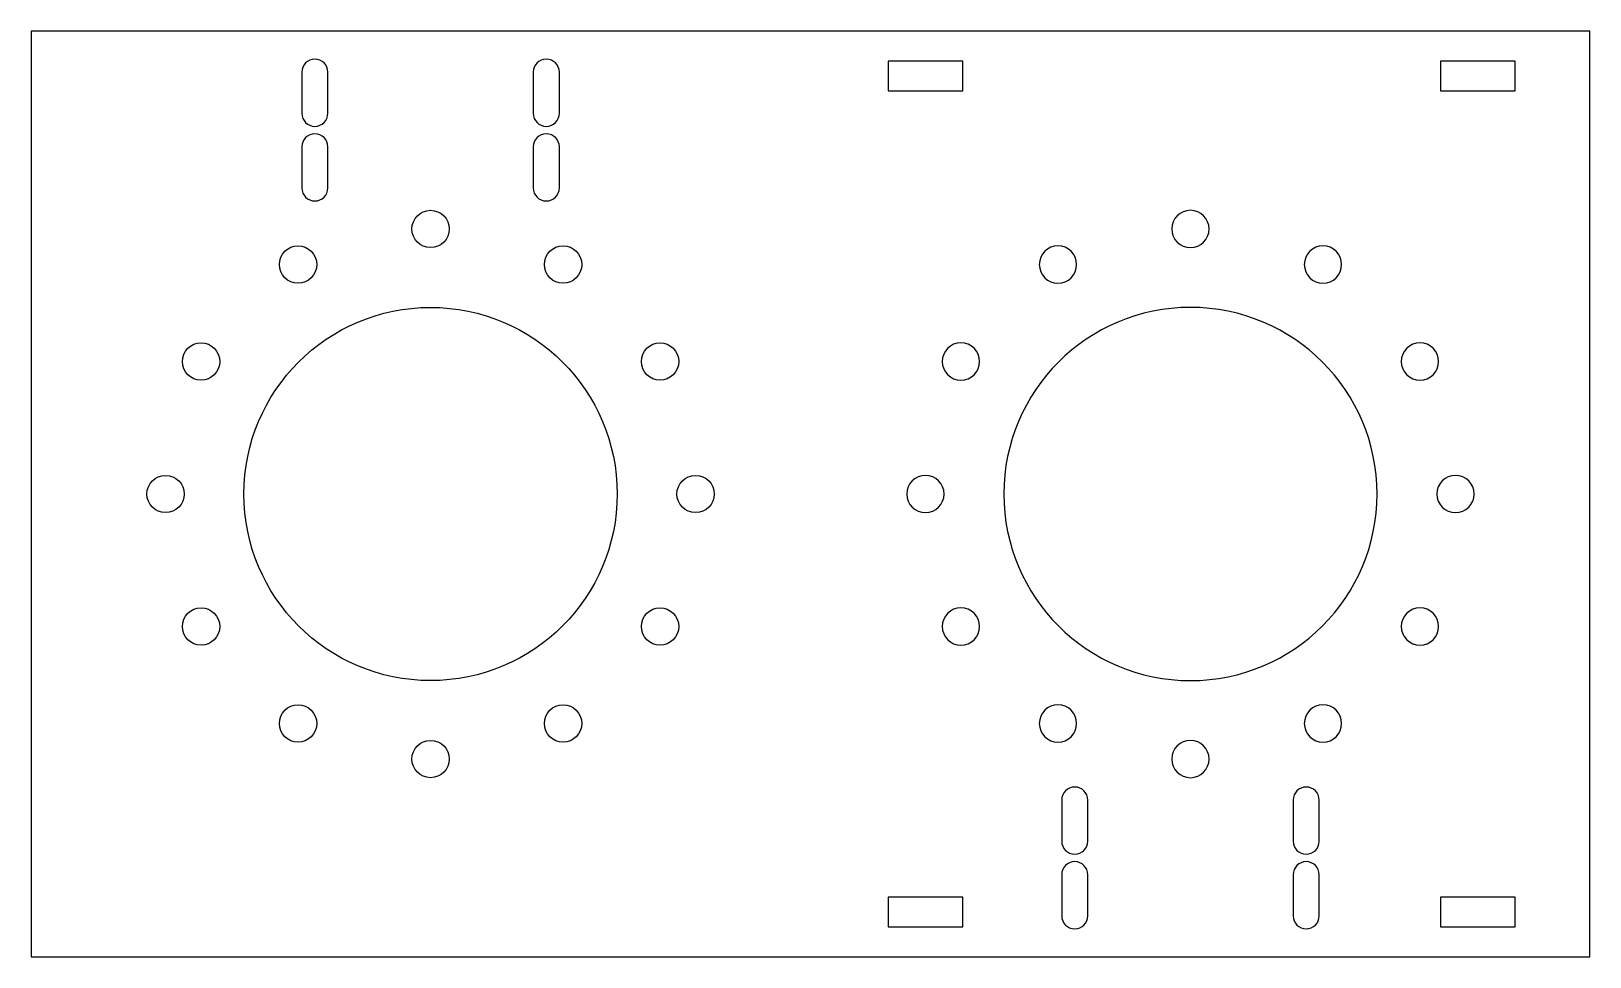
# Model space of a CAD drawing. Header units: millimetres. Extents: x 0 to 209, y 0 to 124.
import ezdxf

# ---------------------------------------------------------------- set-up
doc = ezdxf.new("R2010")
doc.units = ezdxf.units.MM

msp = doc.modelspace()

# ---------------------------------------------------------------- linework, layer by layer
for points in [[(208.79, 0), (208.79, 124), (0, 124), (0, 0)], [(114.79, 116), (124.79, 116), (124.79, 120), (114.79, 120)], [(188.79, 120), (188.79, 116), (198.79, 116), (198.79, 120)], [(124.79, 4), (124.79, 8), (114.79, 8), (114.79, 4)], [(198.79, 4), (198.79, 8), (188.79, 8), (188.79, 4)]]:
    msp.add_lwpolyline(points, close=True)
for points in [[(39.75, 118.5, 1), (36.25, 118.5), (36.25, 113, 1), (39.75, 113)], [(70.75, 118.5, 1), (67.25, 118.5), (67.25, 113, 1), (70.75, 113)], [(39.75, 108.5, 1), (36.25, 108.5), (36.25, 103, 1), (39.75, 103)], [(70.75, 108.5, 1), (67.25, 108.5), (67.25, 103, 1), (70.75, 103)], [(141.54, 21, 1), (138.04, 21), (138.04, 15.5, 1), (141.54, 15.5)], [(172.54, 21, 1), (169.04, 21), (169.04, 15.5, 1), (172.54, 15.5)], [(141.54, 11, 1), (138.04, 11), (138.04, 5.5, 1), (141.54, 5.5)], [(172.54, 11, 1), (169.04, 11), (169.04, 5.5, 1), (172.54, 5.5)]]:
    msp.add_lwpolyline(points, format="xyb", close=True)
for centre, radius in [((53.5, 97.5), 2.5), ((35.75, 92.74), 2.5), ((71.25, 92.74), 2.5), ((53.5, 62), 25), ((22.76, 79.75), 2.5), ((84.24, 79.75), 2.5), ((18, 62), 2.5), ((89, 62), 2.5), ((22.76, 44.25), 2.5), ((84.24, 44.25), 2.5), ((35.75, 31.26), 2.5), ((71.25, 31.26), 2.5), ((53.5, 26.5), 2.5)]:
    msp.add_circle(centre, radius)
at = {"extrusion": (-2.22133e-16, -4.93234e-32, -1)}
for centre, radius in [((-155.29, 97.5), 2.5), ((-137.54, 92.74), 2.5), ((-173.04, 92.74), 2.5), ((-155.29, 62), 25), ((-124.54, 79.75), 2.5), ((-186.03, 79.75), 2.5), ((-119.79, 62), 2.5), ((-190.79, 62), 2.5), ((-124.54, 44.25), 2.5), ((-186.03, 44.25), 2.5), ((-137.54, 31.26), 2.5), ((-173.04, 31.26), 2.5), ((-155.29, 26.5), 2.5)]:
    msp.add_circle(centre, radius, dxfattribs=at)

doc.saveas('drawing.dxf')
